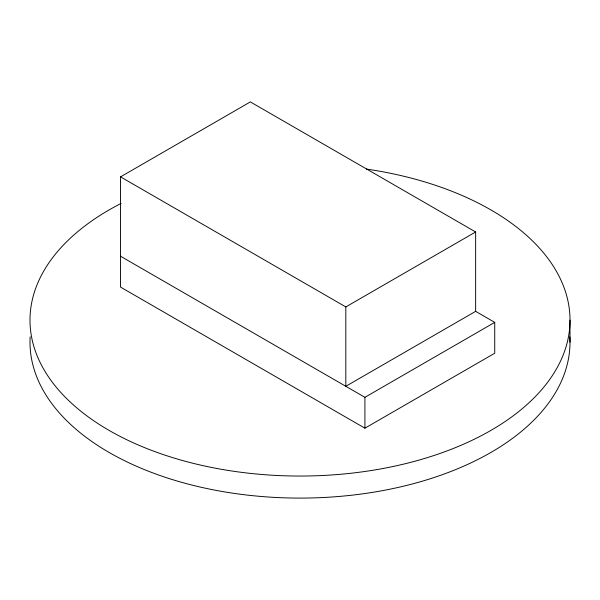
<?xml version="1.0" encoding="UTF-8"?>
<svg xmlns="http://www.w3.org/2000/svg" width="600" height="600" viewBox="0 0 600 600"><rect width="100%" height="100%" fill="white"/><g stroke="black" fill="none" stroke-linecap="round" stroke-linejoin="round"><path stroke-width="0.9" d="M120.54 176.865L250.358 101.91L475.643 231.975L475.643 311.34L345.817 386.295L345.817 306.93L120.54 176.865L120.54 287.093L364.913 428.183L494.737 353.228L494.737 322.365L475.643 311.34M345.817 306.93L475.643 231.975M120.54 256.23L364.913 397.32L494.737 322.365M570 320.16L570 342.202M364.913 397.32L364.913 428.183M366.405 169.065A270 155.88 0 0 1 543.368 387.675A270 155.88 0 0 1 137.175 444.51A270 155.88 0 0 1 121.148 203.385M569.842 336.832A270 155.88 0 0 1 300 498.09A270 155.88 0 0 1 30.157 336.832"/></g></svg>
